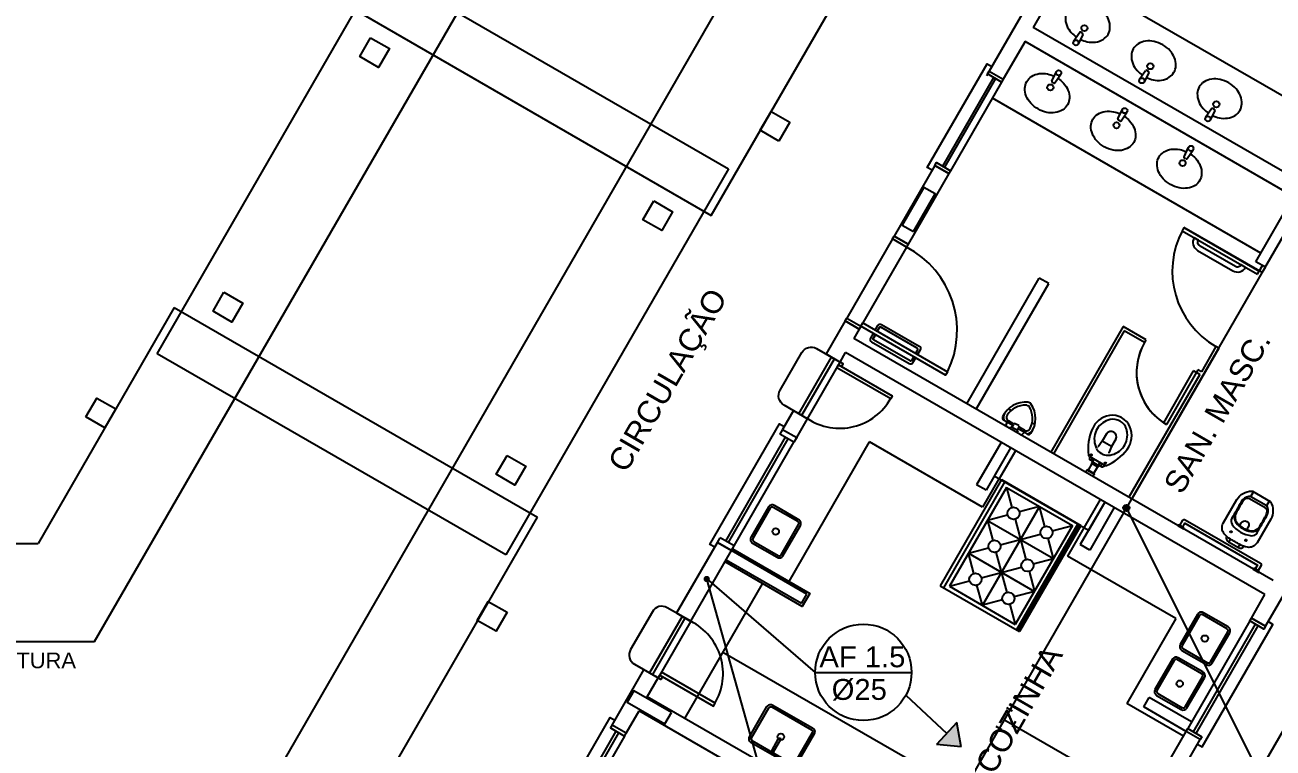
# Model space of a CAD drawing. Extents: x 354 to 566, y 99 to 173.
# Drawn here: x 452.73 to 464.21, y 126.07 to 132.71 of the extents above; entities that cross this region are included whole.
import ezdxf

# ---------------------------------------------------------------- set-up
doc = ezdxf.new("R2010")
doc.units = 0
doc.header["$MEASUREMENT"] = 0
doc.set_wipeout_variables(frame=1)
for name, pattern in [('CONTINU', [0]), ('DASHDOT', [25.4, 12.7, -6.35, 0, -6.35]), ('HIDDEN', [9.525, 6.35, -3.175]), ('TRACEJADO_G', [0.375, 0.25, -0.125])]:
    doc.linetypes.add(name, pattern=pattern)
for name, color, linetype in [('A-BARRA', 2, 'CONTINUOUS'), ('A-PARED', 5, 'CONTINUOUS'), ('A-PAREDE', 5, 'CONTINUOUS'), ('A-PILAR_EIXO', 5, 'DASHDOT'), ('A-PISOS-CTEL', 2, 'TRACEJADO_G'), ('A-PISOS-NIVEL', 1, 'CONTINUOUS'), ('A-WC', 1, 'CONTINUOUS'), ('A-WCCOZ', 7, 'CONTINUOUS'), ('ARQ-ALV-CORTE', 5, 'CONTINUOUS'), ('ARQ-ALV-ENCOBERTA', 8, 'CONTINUOUS'), ('ARQ-ALV-VISTA2', 2, 'CONTINUOUS'), ('ARQ-BNC-VISTA', 1, 'CONTINUOUS'), ('ARQ-ESQ-CORTE', 3, 'CONTINUOUS'), ('ARQ-ESQ-VISTA1', 2, 'CONTINUOUS'), ('ARQ-MOB-VISTA', 1, 'CONTINU'), ('ARQ-TXT-1_050', 2, 'CONTINUOUS'), ('ARQ-TXT-1_075', 2, 'CONTINUOUS'), ('DISTRIBUIÇÃO', 4, 'CONTINUOUS'), ('ESG-GERAL', 7, 'CONTINUOUS'), ('INST', 1, 'CONTINUOUS'), ('PAG', 1, 'CONTINUOUS'), ('TEXTO', 3, 'CONTINUOUS')]:
    doc.layers.add(name, color=color, linetype=linetype)
doc.styles.add('ESC-50-A20', font='arial.ttf', dxfattribs={"height": 0.1})

msp = doc.modelspace()

# ---------------------------------------------------------------- hatches: boundary and pattern name
at = {"layer": 'A-WCCOZ'}
h = msp.add_hatch(color=3, dxfattribs=at)
h.paths.add_polyline_path([(462.845, 128.248, 0.57735), (462.889, 128.273, 0.267949), (462.874, 128.298)])
h.paths.add_polyline_path([(462.874, 128.298, 0.57735), (462.831, 128.273, 0.267949), (462.845, 128.248)])
h = msp.add_hatch(color=3, dxfattribs=at)
h.paths.add_polyline_path([(458.987, 127.595, 0.57735), (459.031, 127.62, 0.267949), (459.016, 127.645)])
h.paths.add_polyline_path([(459.016, 127.645, 0.57735), (458.973, 127.62, 0.267949), (458.987, 127.595)])
at = {"layer": 'INST'}
msp.add_hatch(color=2, dxfattribs=at).paths.add_polyline_path([(461.302, 126.3), (461.114, 126.098), (461.341, 126.079)])

# ---------------------------------------------------------------- linework, layer by layer
at = {"layer": 'A-BARRA', "color": 251}
msp.add_lwpolyline([(463.839, 130.452, 0.414214), (463.955, 130.483), (463.955, 130.483), (463.916, 130.506, -0.414214), (463.862, 130.491), (463.537, 130.679, -0.414214), (463.522, 130.733), (463.483, 130.756), (463.483, 130.756, 0.414214), (463.514, 130.64)], format="xyb", close=True, dxfattribs=at)
at = {"layer": 'A-PARED', "color": 251}
msp.add_lwpolyline([(457.166, 127.314), (457.066, 127.14), (456.893, 127.24), (456.993, 127.414)], close=True, dxfattribs=at)
at = {"layer": 'A-PAREDE', "color": 251}
for p, q in [((465.857, 130.465), (462.003, 132.688)), ((465.782, 130.335), (461.928, 132.558)), ((461.098, 131.42), (460.724, 130.771)), ((461.098, 131.42), (461.228, 131.345)), ((461.228, 131.345), (460.853, 130.696)), ((460.853, 130.696), (460.724, 130.771)), ((464.209, 127.606), (460.354, 129.83)), ((464.134, 127.476), (460.279, 129.7)), ((464.139, 127.185), (465.213, 129.047)), ((460.664, 125.264), (458.455, 126.538)), ((458.262, 126.203), (458.38, 126.408)), ((460.373, 125.259), (458.38, 126.408)), ((458.262, 126.203), (458.132, 126.278))]:
    msp.add_line(p, q, dxfattribs=at)
for points in [[(455.912, 132.594), (456.085, 132.494), (455.985, 132.321), (455.812, 132.421)], [(460.903, 130.812), (461.103, 131.158), (460.999, 131.218), (460.799, 130.872)], [(458.515, 131.094), (458.688, 130.994), (458.588, 130.821), (458.415, 130.921)], [(454.564, 130.255), (454.737, 130.155), (454.637, 129.981), (454.464, 130.081)], [(453.295, 129.11), (453.395, 129.283), (453.569, 129.183), (453.469, 129.01)], [(453.295, 129.11), (453.395, 129.283), (453.569, 129.183), (453.469, 129.01)], [(457.166, 128.756), (457.339, 128.656), (457.239, 128.483), (457.066, 128.583)]]:
    msp.add_lwpolyline(points, close=True, dxfattribs=at)
for points in [[(459.396, 126.17), (459.556, 126.447, -0.414214), (459.611, 126.461), (459.975, 126.252, -0.414214), (459.989, 126.197), (459.829, 125.92, -0.414214), (459.775, 125.905), (459.411, 126.115, -0.414214)], [(459.414, 126.16), (459.573, 126.437, -0.414214), (459.601, 126.444), (459.965, 126.234, -0.414214), (459.972, 126.207), (459.812, 125.93, -0.414214), (459.785, 125.922), (459.421, 126.132, -0.414214)]]:
    msp.add_lwpolyline(points, format="xyb", close=True, dxfattribs=at)
for points in [[(459.599, 126.041), (459.663, 126.153)], [(459.617, 126.031), (459.681, 126.142)], [(459.676, 126.157), (459.677, 126.157)]]:
    msp.add_lwpolyline(points, dxfattribs=at)
msp.add_lwpolyline([(459.663, 126.153, -1), (459.681, 126.142)], format="xyb", dxfattribs=at)
msp.add_circle((459.684, 126.169), 0.03, dxfattribs=at)
at = {"layer": 'A-PILAR_EIXO', "color": 251}
msp.add_lwpolyline([(459.766, 131.817), (459.666, 131.644), (459.493, 131.744), (459.593, 131.917)], close=True, dxfattribs=at)
at = {"layer": 'A-PISOS-CTEL', "color": 251, "linetype": 'TRACEJADO_G', "ltscale": 150}
for points in [[(453.374, 143.076), (444.119, 143.076), (439.492, 135.061), (444.119, 127.046), (453.374, 127.046), (458.002, 135.061)], [(453.08, 122.423), (461.849, 137.625), (468.865, 133.578), (460.097, 118.376)]]:
    msp.add_lwpolyline(points, close=True, dxfattribs=at)
msp.add_lwpolyline([(457.155, 127.841), (453.95, 129.688), (455.997, 133.238), (459.202, 131.39), (457.155, 127.841)], dxfattribs=at)
at = {"layer": 'A-PISOS-NIVEL', "color": 251}
for p, q in [((459.044, 130.961), (462.179, 136.396)), ((455.706, 132.886), (459.044, 130.961)), ((454.106, 130.114), (453.569, 129.183)), ((454.106, 130.114), (457.445, 128.189)), ((453.469, 129.01), (452.855, 127.946)), ((454.309, 122.753), (457.445, 128.189)), ((451.627, 127.946), (452.855, 127.946))]:
    msp.add_line(p, q, dxfattribs=at)
at = {"layer": 'A-WC', "color": 251}
for p, q in [((463.389, 130.849), (463.373, 130.819)), ((463.373, 130.819), (464.065, 130.42)), ((463.389, 130.849), (464.082, 130.45)), ((464.108, 130.435), (463.389, 130.849)), ((464.082, 130.45), (464.112, 130.5)), ((464.108, 130.435), (464.138, 130.485)), ((464.065, 130.42), (464.082, 130.45)), ((462.83, 129.94), (462.164, 128.785)), ((462.841, 129.899), (462.19, 128.77)), ((462.841, 129.899), (462.19, 128.77)), ((463.042, 129.818), (462.83, 129.94)), ((463.027, 129.792), (462.841, 129.899)), ((463.027, 129.792), (463.042, 129.818)), ((463.709, 129.742), (462.909, 128.356)), ((463.683, 129.757), (463.549, 129.525)), ((463.709, 129.742), (463.683, 129.757)), ((463.518, 129.543), (463.229, 129.041)), ((463.549, 129.525), (463.518, 129.543)), ((463.534, 129.499), (462.883, 128.371)), ((463.203, 129.056), (463.477, 129.532)), ((463.534, 129.499), (463.477, 129.532)), ((463.534, 129.499), (463.477, 129.532)), ((463.534, 129.499), (463.503, 129.517))]:
    msp.add_line(p, q, dxfattribs=at)
msp.add_arc((463.503, 129.517), 0.55, 150.0228, 240.0228, dxfattribs=at)
at = {"layer": 'ARQ-ALV-CORTE', "color": 251}
for p, q in [((461.098, 131.42), (461.228, 131.345)), ((460.709, 130.745), (460.289, 130.017)), ((460.724, 130.771), (460.853, 130.696)), ((460.838, 130.67), (460.436, 129.973)), ((460.274, 129.991), (460.099, 129.688)), ((460.404, 129.916), (460.274, 129.991)), ((460.274, 129.991), (460.404, 129.916)), ((460.404, 129.916), (460.354, 129.83)), ((460.404, 129.916), (460.354, 129.83)), ((459.85, 129.139), (460.15, 129.658)), ((460.099, 129.688), (460.229, 129.613)), ((460.229, 129.613), (460.279, 129.7)), ((459.876, 129.124), (460.176, 129.643)), ((459.929, 129.093), (460.229, 129.613)), ((459.799, 129.168), (459.699, 128.995)), ((459.799, 129.168), (459.929, 129.093)), ((459.829, 128.92), (459.929, 129.093)), ((459.699, 128.995), (459.674, 128.952)), ((459.699, 128.995), (459.829, 128.92)), ((459.804, 128.877), (459.674, 128.952)), ((459.829, 128.92), (459.804, 128.877)), ((461.712, 128.533), (461.149, 127.557)), ((461.743, 128.515), (461.179, 127.539)), ((461.688, 128.54), (461.538, 128.281)), ((462.511, 128.066), (461.645, 128.565)), ((461.712, 128.533), (462.44, 128.113)), ((461.758, 128.462), (461.233, 127.553)), ((461.57, 128.435), (461.483, 128.485)), ((461.758, 128.462), (461.807, 128.277)), ((461.758, 128.462), (462.364, 128.112)), ((462.061, 128.287), (461.536, 127.378)), ((462.061, 128.287), (461.876, 128.237)), ((462.111, 128.102), (462.061, 128.287)), ((462.661, 128.326), (462.436, 127.936)), ((462.618, 128.351), (462.468, 128.091)), ((462.661, 128.326), (462.511, 128.066)), ((461.768, 128.208), (461.583, 128.159)), ((461.836, 128.169), (461.936, 127.799)), ((462.748, 128.276), (462.523, 127.886)), ((461.583, 128.159), (461.632, 127.974)), ((461.583, 128.159), (462.189, 127.809)), ((462.364, 128.112), (461.839, 127.203)), ((462.414, 128.128), (461.85, 127.152)), ((462.426, 128.121), (461.862, 127.145)), ((462.44, 128.113), (461.876, 127.137)), ((462.179, 128.062), (462.364, 128.112)), ((462.468, 128.091), (462.318, 127.831)), ((458.725, 127.306), (459.1, 127.956)), ((459.1, 127.956), (459.125, 127.999)), ((459.1, 127.956), (459.23, 127.881)), ((459.23, 127.881), (459.1, 127.956)), ((459.255, 127.924), (459.125, 127.999)), ((461.701, 127.934), (462.071, 128.033)), ((462.189, 127.809), (462.14, 127.994)), ((462.523, 127.886), (462.436, 127.936)), ((458.855, 127.231), (459.23, 127.881)), ((461.408, 127.856), (461.593, 127.905)), ((461.457, 127.671), (461.408, 127.856)), ((461.408, 127.856), (462.014, 127.506)), ((461.661, 127.866), (461.761, 127.496)), ((463.314, 127.256), (462.318, 127.831)), ((461.526, 127.631), (461.896, 127.73)), ((462.004, 127.759), (462.189, 127.809)), ((461.233, 127.553), (461.418, 127.602)), ((461.965, 127.691), (462.014, 127.506)), ((461.149, 127.557), (461.876, 127.137)), ((461.233, 127.553), (461.839, 127.203)), ((461.536, 127.378), (461.486, 127.562)), ((462.014, 127.506), (461.829, 127.456)), ((464.009, 127.26), (464.134, 127.476)), ((461.721, 127.427), (461.536, 127.378)), ((461.79, 127.387), (461.839, 127.203)), ((458.776, 127.276), (458.476, 126.757)), ((458.802, 127.261), (458.502, 126.742)), ((458.727, 127.305), (458.857, 127.23)), ((458.857, 127.23), (458.727, 127.305)), ((458.855, 127.231), (458.555, 126.711)), ((460.927, 125.92), (459.151, 126.944)), ((458.132, 126.278), (458.425, 126.786)), ((458.555, 126.711), (458.425, 126.786)), ((458.555, 126.711), (458.425, 126.786)), ((458.455, 126.538), (458.555, 126.711)), ((462.96, 125.441), (463.409, 126.22)), ((463.089, 125.366), (463.539, 126.145))]:
    msp.add_line(p, q, dxfattribs=at)
for points in [[(460.853, 130.696), (460.838, 130.67), (460.709, 130.745), (460.724, 130.771)], [(460.419, 129.942), (460.404, 129.916), (460.274, 129.991), (460.289, 130.017)], [(461.216, 129.523), (461.198, 129.492), (460.419, 129.942), (460.436, 129.973)], [(458.677, 126.393), (458.331, 126.592), (458.271, 126.488), (458.617, 126.289)]]:
    msp.add_lwpolyline(points, close=True, dxfattribs=at)
for points in [[(460.569, 129.896), (460.589, 129.93), (460.569, 129.896), (460.551, 129.907), (460.576, 129.95, -0.414214), (460.61, 129.959), (460.956, 129.759, -0.414214), (460.965, 129.725), (460.94, 129.682), (460.922, 129.692), (460.942, 129.727, 0.414214), (460.938, 129.741), (460.603, 129.934, 0.414214), (460.589, 129.93)], [(460.552, 129.865), (460.532, 129.831), (460.552, 129.865), (460.533, 129.876), (460.508, 129.833, 0.414214), (460.517, 129.799), (460.864, 129.599, 0.414214), (460.898, 129.608), (460.923, 129.651), (460.904, 129.662), (460.884, 129.627, -0.414214), (460.871, 129.624), (460.536, 129.817, -0.414214), (460.532, 129.831)], [(459.929, 129.093), (459.713, 129.218, -0.414214), (459.676, 129.355), (459.876, 129.701, -0.414214), (460.012, 129.738), (460.229, 129.613)], [(463.386, 128.081, 0.414214), (463.382, 128.094), (463.347, 128.114, 0.414214), (463.334, 128.111), (463.386, 128.081)], [(464.079, 127.681, 0.414214), (464.075, 127.695), (464.04, 127.715, 0.414214), (464.027, 127.711), (464.079, 127.681)], [(458.855, 127.231), (458.638, 127.356, 0.414214), (458.502, 127.319), (458.302, 126.973, 0.414214), (458.339, 126.836), (458.555, 126.711)]]:
    msp.add_lwpolyline(points, format="xyb", dxfattribs=at)
for points in [[(460.214, 129.587), (460.24, 129.572), (460.255, 129.598), (460.229, 129.613), (460.214, 129.587)], [(458.57, 126.737), (458.596, 126.722), (458.581, 126.696), (458.555, 126.711), (458.57, 126.737)], [(458.57, 126.737), (459.064, 126.452), (459.079, 126.478), (458.585, 126.763), (458.57, 126.737)]]:
    msp.add_lwpolyline(points, dxfattribs=at)
for centre in [(461.822, 128.223), (462.125, 128.048), (461.647, 127.92), (461.95, 127.745), (461.472, 127.617), (461.775, 127.442)]:
    msp.add_circle(centre, 0.056, dxfattribs=at)
for centre, radius, start, end in [((460.44, 129.903), 0.864, 333.8638, 62.5601), ((458.614, 126.75), 0.538, 329.2247, 63.3907)]:
    msp.add_arc(centre, radius, start, end, dxfattribs=at)
at = {"layer": 'ARQ-ALV-ENCOBERTA', "color": 251, "linetype": 'HIDDEN'}
for p, q in [((461.708, 128.875), (461.483, 128.485)), ((461.795, 128.825), (461.57, 128.435)), ((461.84, 128.799), (461.69, 128.539))]:
    msp.add_line(p, q, dxfattribs=at)
at = {"layer": 'ARQ-ALV-VISTA2', "color": 251, "ltscale": 0.1}
for p, q in [((462.073, 133.11), (461.598, 132.287)), ((462.203, 133.035), (462.003, 132.688)), ((462.431, 132.641), (462.375, 132.56)), ((462.456, 132.635), (462.441, 132.644)), ((461.928, 132.558), (461.728, 132.212)), ((462.459, 132.625), (462.417, 132.536)), ((463.063, 132.285), (463.048, 132.294)), ((461.598, 132.287), (461.573, 132.243)), ((461.598, 132.287), (461.728, 132.212)), ((461.598, 132.287), (461.728, 132.212)), ((461.598, 132.287), (461.728, 132.212)), ((462.174, 132.195), (462.216, 132.283)), ((462.193, 132.176), (462.178, 132.184)), ((462.203, 132.178), (462.258, 132.259)), ((463.037, 132.291), (462.982, 132.211)), ((463.066, 132.275), (463.023, 132.186)), ((462.782, 131.848), (462.824, 131.936)), ((462.801, 131.829), (462.786, 131.837)), ((462.811, 131.831), (462.866, 131.912)), ((463.643, 131.942), (463.588, 131.861)), ((463.672, 131.925), (463.63, 131.837)), ((463.669, 131.935), (463.654, 131.944)), ((463.39, 131.5), (463.432, 131.589)), ((463.419, 131.484), (463.474, 131.565)), ((463.408, 131.482), (463.394, 131.49)), ((464.051, 130.535), (464.396, 131.134)), ((464.133, 130.478), (464.483, 131.084)), ((464.138, 130.485), (464.051, 130.535)), ((461.393, 129.23), (462.059, 130.385)), ((462.146, 130.335), (462.059, 130.385)), ((461.48, 129.18), (462.146, 130.335)), ((461.775, 129.183), (461.801, 129.168)), ((461.67, 129.07), (461.67, 129.07)), ((461.816, 129.029), (461.73, 129.079)), ((461.76, 129.062), (461.753, 129.033)), ((461.825, 129.044), (461.776, 129.073)), ((461.79, 129.001), (461.799, 129.018)), ((461.864, 128.98), (461.799, 129.018)), ((461.807, 129.013), (461.825, 129.043)), ((461.87, 129.029), (461.838, 129.047)), ((461.855, 128.964), (461.864, 128.98)), ((461.856, 128.985), (461.873, 129.015)), ((461.951, 128.951), (461.865, 129.001)), ((461.923, 128.988), (461.874, 129.016)), ((461.922, 128.968), (461.901, 128.948)), ((461.994, 129.056), (462.019, 129.042)), ((462.638, 128.885), (462.601, 128.835)), ((462.678, 128.953), (462.638, 128.885)), ((462.723, 128.836), (462.638, 128.885)), ((462.762, 128.904), (462.723, 128.836)), ((462.518, 128.75), (462.515, 128.751)), ((462.518, 128.75), (462.666, 128.664)), ((462.601, 128.835), (462.598, 128.834)), ((462.723, 128.836), (462.698, 128.779)), ((462.698, 128.779), (462.699, 128.776)), ((462.501, 128.62), (462.503, 128.622)), ((462.506, 128.623), (462.563, 128.59)), ((462.543, 128.682), (462.508, 128.621)), ((462.553, 128.699), (462.525, 128.715)), ((462.549, 128.732), (462.536, 128.709)), ((462.595, 128.652), (462.543, 128.682)), ((462.553, 128.699), (462.55, 128.694)), ((462.602, 128.664), (462.55, 128.694)), ((462.566, 128.722), (462.553, 128.699)), ((462.595, 128.652), (462.56, 128.592)), ((462.605, 128.669), (462.602, 128.664)), ((462.618, 128.692), (462.605, 128.669)), ((462.605, 128.669), (462.633, 128.652)), ((462.635, 128.682), (462.622, 128.659)), ((462.666, 128.664), (462.669, 128.663)), ((462.485, 128.601), (462.496, 128.62)), ((462.499, 128.621), (462.501, 128.62)), ((462.501, 128.62), (462.562, 128.585)), ((462.554, 128.561), (462.565, 128.58)), ((462.562, 128.585), (462.564, 128.587)), ((462.562, 128.585), (462.565, 128.583))]:
    msp.add_line(p, q, dxfattribs=at)
for points in [[(462.437, 132.579, 0.059992), (462.5, 132.557, 0.087531), (462.577, 132.554, 0.105501), (462.647, 132.579, 0.123031), (462.691, 132.625, 0.123031), (462.709, 132.687, 0.105501), (462.696, 132.76, 0.087531), (462.655, 132.825, 0.07802), (462.588, 132.879, 0.07802), (462.508, 132.91, 0.087531), (462.431, 132.913, 0.105501), (462.361, 132.888, 0.123031), (462.317, 132.842, 0.123031), (462.299, 132.78, 0.105501), (462.312, 132.707, 0.087531), (462.353, 132.642, 0.059024), (462.402, 132.599, 0.07802)], [(463.044, 132.229, 0.059992), (463.106, 132.207, 0.087531), (463.183, 132.204, 0.105501), (463.253, 132.23, 0.123031), (463.297, 132.276, 0.123031), (463.315, 132.337, 0.105501), (463.302, 132.41, 0.087531), (463.261, 132.475, 0.07802), (463.194, 132.529, 0.07802), (463.114, 132.56, 0.087531), (463.037, 132.563, 0.105501), (462.968, 132.538, 0.123031), (462.923, 132.492, 0.123031), (462.906, 132.431, 0.105501), (462.918, 132.357, 0.087531), (462.959, 132.292, 0.059024), (463.008, 132.25, 0.07802)], [(462.232, 132.22, -0.059992), (462.282, 132.177, -0.087531), (462.323, 132.112, -0.105501), (462.337, 132.039, -0.123031), (462.319, 131.978, -0.123031), (462.275, 131.932, -0.105501), (462.206, 131.906, -0.087531), (462.129, 131.908, -0.07802), (462.049, 131.939, -0.07802), (461.981, 131.992, -0.087531), (461.94, 132.057, -0.105501), (461.927, 132.13, -0.123031), (461.944, 132.192, -0.123031), (461.988, 132.238, -0.105501), (462.058, 132.264, -0.087531), (462.134, 132.261, -0.059024), (462.196, 132.24, -0.07802)], [(463.65, 131.879, 0.059992), (463.713, 131.858, 0.087531), (463.789, 131.855, 0.105501), (463.859, 131.88, 0.123031), (463.904, 131.926, 0.123031), (463.921, 131.987, 0.105501), (463.908, 132.06, 0.087531), (463.868, 132.125, 0.07802), (463.801, 132.179, 0.07802), (463.721, 132.21, 0.087531), (463.644, 132.213, 0.105501), (463.574, 132.188, 0.123031), (463.53, 132.142, 0.123031), (463.512, 132.081, 0.105501), (463.525, 132.008, 0.087531), (463.566, 131.943, 0.059024), (463.615, 131.9, 0.07802)], [(462.84, 131.873, -0.059992), (462.89, 131.83, -0.087531), (462.931, 131.765, -0.105501), (462.945, 131.692, -0.123031), (462.927, 131.631, -0.123031), (462.883, 131.585, -0.105501), (462.814, 131.559, -0.087531), (462.737, 131.561, -0.07802), (462.656, 131.592, -0.07802), (462.589, 131.645, -0.087531), (462.548, 131.71, -0.105501), (462.534, 131.783, -0.123031), (462.552, 131.845, -0.123031), (462.596, 131.891, -0.105501), (462.665, 131.917, -0.087531), (462.742, 131.914, -0.059024), (462.804, 131.893, -0.07802)], [(463.447, 131.526, -0.059992), (463.498, 131.483, -0.087531), (463.539, 131.418, -0.105501), (463.552, 131.345, -0.123031), (463.535, 131.284, -0.123031), (463.491, 131.237, -0.105501), (463.421, 131.212, -0.087531), (463.345, 131.214, -0.07802), (463.264, 131.245, -0.07802), (463.197, 131.298, -0.087531), (463.156, 131.363, -0.105501), (463.142, 131.436, -0.123031), (463.16, 131.498, -0.123031), (463.204, 131.544, -0.105501), (463.273, 131.569, -0.087531), (463.35, 131.567, -0.059024), (463.412, 131.546, -0.07802)]]:
    msp.add_lwpolyline(points, format="xyb", dxfattribs=at)
msp.add_lwpolyline([(461.728, 132.212), (461.713, 132.186), (461.583, 132.261), (461.598, 132.287)], close=True, dxfattribs=at)
for centre, radius in [((462.474, 132.682), 0.0278), ((462.396, 132.548), 0.024), ((462.237, 132.271), 0.024), ((463.08, 132.332), 0.0278), ((463.002, 132.199), 0.024), ((462.161, 132.137), 0.0278), ((463.687, 131.982), 0.0278), ((462.845, 131.924), 0.024), ((463.609, 131.849), 0.024), ((462.769, 131.789), 0.0278), ((463.453, 131.577), 0.024), ((463.377, 131.442), 0.0278), ((462.536, 128.76), 0.00682), ((462.666, 128.685), 0.00682)]:
    msp.add_circle(centre, radius, dxfattribs=at)
for centre, radius, start, end in [((462.437, 132.637), 0.008, 59.9451, 145.5915), ((462.452, 132.628), 0.008, 334.2986, 59.9451), ((463.044, 132.287), 0.008, 59.9451, 145.5915), ((462.182, 132.191), 0.008, 154.7065, 240.3529), ((463.059, 132.278), 0.008, 334.2986, 59.9451), ((462.197, 132.183), 0.008, 240.3529, 325.9994), ((462.79, 131.844), 0.008, 154.7065, 240.3529), ((463.65, 131.937), 0.008, 59.9451, 145.5915), ((463.665, 131.928), 0.008, 334.2986, 59.9451), ((462.804, 131.836), 0.008, 240.3529, 325.9994), ((463.397, 131.497), 0.008, 154.7065, 240.3529), ((463.412, 131.489), 0.008, 240.3529, 325.9994), ((461.935, 129.012), 0.234, 85.0251, 155.2229), ((461.935, 129.012), 0.206, 89.5768, 146.1536), ((461.936, 129.18), 0.0375, 30.4688, 89.5768), ((461.952, 129.207), 0.0375, 35.0205, 85.0251), ((461.791, 129.095), 0.206, 333.892, 30.4688), ((461.791, 129.095), 0.234, 324.8227, 35.0205), ((461.742, 129.098), 0.0225, 150.0228, 240.0228), ((461.795, 129.105), 0.0656, 146.1536, 207.0816), ((461.795, 129.105), 0.0375, 146.1536, 240.0228), ((462.737, 128.916), 0.208, 99.1249, 157.7033), ((462.741, 128.929), 0.159, 101.3527, 114.2742), ((462.733, 128.95), 0.174, 23.1347, 99.5461), ((462.736, 128.956), 0.132, 60.0228, 101.3527), ((461.766, 129.03), 0.0131, 166.722, 240.0228), ((461.833, 129.038), 0.01, 60.0228, 150.0228), ((461.865, 129.02), 0.01, 330.0228, 60.0228), ((461.942, 129.02), 0.0375, 240.0228, 333.892), ((461.942, 129.02), 0.0656, 272.964, 333.892), ((462.992, 128.812), 0.484, 157.7033, 186.2651), ((462.752, 128.904), 0.187, 114.2742, 207.3429), ((462.72, 128.928), 0.0486, 330.0228, 150.0228), ((462.736, 128.956), 0.132, 18.6929, 60.0228), ((462.71, 128.947), 0.159, 5.7713, 18.6929), ((462.701, 128.937), 0.208, 322.3423, 23.1347), ((461.892, 128.958), 0.0131, 240.0228, 313.3236), ((461.962, 128.971), 0.0225, 240.0228, 330.0228), ((462.682, 128.944), 0.187, 272.7027, 5.7713), ((462.52, 128.759), 0.00909, 181.0403, 240.0228), ((462.995, 128.773), 0.477, 182.8046, 186.1832), ((462.686, 128.869), 0.112, 207.3429, 240.0228), ((462.686, 128.869), 0.112, 240.0228, 272.7027), ((462.483, 129.105), 0.484, 293.6774, 322.3423), ((462.505, 128.621), 0.002, 60.0228, 150.0228), ((462.529, 128.723), 0.00909, 186.1832, 240.0228), ((462.547, 128.688), 0.00697, 60.0228, 240.0228), ((462.599, 128.658), 0.00697, 240.0228, 60.0228), ((462.637, 128.66), 0.00909, 240.0228, 293.8624), ((462.448, 129.088), 0.477, 293.8624, 297.241), ((462.674, 128.671), 0.00909, 240.0228, 293.687), ((462.498, 128.619), 0.002, 60.0228, 150.0228), ((462.562, 128.588), 0.002, 330.0228, 60.0228), ((462.564, 128.581), 0.002, 330.0228, 60.0228)]:
    msp.add_arc(centre, radius, start, end, dxfattribs=at)
at = {"layer": 'ARQ-BNC-VISTA', "color": 251}
for p, q in [((464.771, 131.784), (462.302, 133.208)), ((464.097, 130.614), (461.628, 132.038)), ((459.759, 127.598), (460.499, 128.88)), ((461.538, 128.281), (460.499, 128.88)), ((461.795, 128.825), (461.645, 128.565)), ((458.802, 126.338), (459.516, 127.577))]:
    msp.add_line(p, q, dxfattribs=at)
at = {"layer": 'ARQ-ESQ-CORTE', "color": 251}
for points in [[(460.569, 129.896), (460.589, 129.93), (460.569, 129.896), (460.551, 129.907), (460.576, 129.95, -0.414214), (460.61, 129.959), (460.956, 129.759, -0.414214), (460.965, 129.725), (460.94, 129.682), (460.922, 129.692), (460.942, 129.727, 0.414214), (460.938, 129.741), (460.603, 129.934, 0.414214), (460.589, 129.93)], [(460.552, 129.865), (460.532, 129.831), (460.552, 129.865), (460.533, 129.876), (460.508, 129.833, 0.414214), (460.517, 129.799), (460.864, 129.599, 0.414214), (460.898, 129.608), (460.923, 129.651), (460.904, 129.662), (460.884, 129.627, -0.414214), (460.871, 129.624), (460.536, 129.817, -0.414214), (460.532, 129.831)]]:
    msp.add_lwpolyline(points, format="xyb", dxfattribs=at)
at = {"layer": 'ARQ-ESQ-VISTA1', "color": 251}
for p, q in [((461.639, 132.228), (461.17, 131.414)), ((461.657, 132.218), (461.187, 131.404)), ((461.713, 132.186), (461.243, 131.371)), ((459.177, 127.969), (459.726, 128.922)), ((459.203, 127.954), (459.752, 128.907)), ((459.255, 127.924), (459.804, 128.877)), ((459.23, 127.881), (459.255, 127.924)), ((459.923, 127.481), (459.23, 127.881)), ((459.873, 127.394), (459.18, 127.794)), ((459.873, 127.394), (459.923, 127.481)), ((463.314, 127.256), (462.864, 126.477)), ((463.515, 127.295), (463.355, 127.018)), ((463.532, 127.285), (463.372, 127.008)), ((463.785, 127.163), (463.56, 127.293)), ((463.795, 127.18), (463.57, 127.31)), ((464.139, 127.185), (464.009, 127.26)), ((463.994, 127.234), (463.424, 126.246)), ((463.476, 126.216), (464.046, 127.204)), ((463.502, 126.201), (464.072, 127.189)), ((463.632, 126.858), (463.792, 127.135)), ((463.65, 126.848), (463.81, 127.125)), ((463.37, 126.964), (463.595, 126.834)), ((463.38, 126.981), (463.605, 126.851)), ((463.283, 126.882), (463.123, 126.605)), ((463.3, 126.872), (463.14, 126.595)), ((463.553, 126.749), (463.327, 126.879)), ((463.563, 126.767), (463.337, 126.896)), ((463.4, 126.445), (463.56, 126.722)), ((463.417, 126.435), (463.577, 126.712)), ((463.148, 126.567), (463.373, 126.437)), ((463.384, 126.177), (462.864, 126.477)), ((463.019, 126.445), (463.069, 126.532)), ((463.409, 126.22), (463.019, 126.445)), ((463.459, 126.307), (463.069, 126.532)), ((463.138, 126.55), (463.363, 126.42)), ((457.443, 124.963), (458.169, 126.222)), ((463.539, 126.145), (463.409, 126.22)), ((463.539, 126.145), (463.409, 126.22)), ((457.469, 124.948), (458.195, 126.207)), ((458.247, 126.177), (457.521, 124.918))]:
    msp.add_line(p, q, dxfattribs=at)
for points in [[(461.073, 131.377), (461.03, 131.402), (461.58, 132.355), (461.623, 132.33)], [(460.214, 129.587), (460.708, 129.302), (460.693, 129.276), (460.199, 129.561), (460.214, 129.587)], [(459.075, 127.912), (459.031, 127.937), (459.671, 129.046), (459.714, 129.021)], [(459.23, 127.881), (459.24, 127.898), (459.95, 127.488), (459.88, 127.367), (459.17, 127.777)], [(463.514, 126.102), (463.557, 126.077), (464.207, 127.203), (464.164, 127.228)], [(457.351, 124.924), (457.308, 124.949), (458.114, 126.347), (458.157, 126.322)]]:
    msp.add_lwpolyline(points, dxfattribs=at)
for points in [[(461.243, 131.371), (461.228, 131.345), (461.098, 131.42), (461.113, 131.446)], [(464.139, 127.185), (464.124, 127.159), (463.994, 127.234), (464.009, 127.26)], [(458.247, 126.177), (458.262, 126.203), (458.132, 126.278), (458.117, 126.252)], [(463.554, 126.171), (463.539, 126.145), (463.409, 126.22), (463.424, 126.246)]]:
    msp.add_lwpolyline(points, close=True, dxfattribs=at)
for points in [[(459.424, 127.949), (459.649, 127.819, 0.414214), (459.703, 127.833), (459.863, 128.111, 0.414214), (459.849, 128.165), (459.624, 128.295, 0.414214), (459.569, 128.281), (459.409, 128.003, 0.414214)], [(459.434, 127.966), (459.659, 127.836, 0.414214), (459.686, 127.843), (459.846, 128.121, 0.414214), (459.839, 128.148), (459.614, 128.278, 0.414214), (459.586, 128.271), (459.426, 127.993, 0.414214)]]:
    msp.add_lwpolyline(points, format="xyb", close=True, dxfattribs=at)
for centre in [(459.636, 128.057), (463.582, 127.072), (463.35, 126.658)]:
    msp.add_circle(centre, 0.03, dxfattribs=at)
for centre, radius, start, end in [((463.55, 127.275), 0.04, 60, 150), ((463.55, 127.275), 0.02, 60, 150), ((463.775, 127.145), 0.02, 330, 60), ((463.775, 127.145), 0.04, 330, 60), ((463.39, 126.998), 0.04, 150, 240), ((463.317, 126.862), 0.04, 60.0228, 150.0228), ((463.39, 126.998), 0.02, 150, 240), ((463.317, 126.862), 0.02, 60.0228, 150.0228), ((463.615, 126.868), 0.04, 240, 330), ((463.615, 126.868), 0.02, 240, 330), ((463.543, 126.732), 0.02, 330.0228, 60.0228), ((463.543, 126.732), 0.04, 330.0228, 60.0228), ((463.158, 126.585), 0.04, 150.0228, 240.0228), ((463.158, 126.585), 0.02, 150.0228, 240.0228), ((463.383, 126.455), 0.02, 240.0228, 330.0228), ((463.383, 126.455), 0.04, 240.0228, 330.0228)]:
    msp.add_arc(centre, radius, start, end, dxfattribs=at)
at = {"layer": 'ARQ-MOB-VISTA', "color": 251}
msp.add_arc((460.225, 129.543), 0.538, 236.6549, 330.8209, dxfattribs=at)
at = {"layer": 'DISTRIBUIÇÃO', "linetype": 'Continuous'}
for p, q in [((459.501, 125.837), (459.003, 127.621)), ((461.814, 126.406), (461.762, 126.436)), ((461.714, 126.233), (461.662, 126.263)), ((463.12, 125.528), (461.734, 126.327)), ((461.84, 126.311), (461.81, 126.259))]:
    msp.add_line(p, q, dxfattribs=at)
at = {"layer": 'ESG-GERAL', "color": 2}
for p, q in [((459.003, 127.621), (459.999, 126.762)), ((459.999, 126.762), (460.885, 126.762))]:
    msp.add_line(p, q, dxfattribs=at)
msp.add_circle((460.442, 126.762), 0.443, dxfattribs=at)
at = {"layer": 'INST', "color": 2}
for p, q in [((460.832, 126.552), (461.21, 126.201)), ((461.302, 126.3), (461.114, 126.098)), ((461.341, 126.079), (461.302, 126.3)), ((461.341, 126.079), (461.114, 126.098))]:
    msp.add_line(p, q, dxfattribs=at)
at = {"layer": 'PAG', "color": 251}
for centre, radius, start, end in [((464.082, 130.45), 0.8, 152.1719, 240.0228), ((463.503, 129.517), 0.55, 150.0228, 236.896)]:
    msp.add_arc(centre, radius, start, end, dxfattribs=at)
at = {"layer": 'TEXTO', "color": 3, "linetype": 'Continuous'}
msp.add_circle((462.86, 128.273), 0.029, dxfattribs=at)

# ---------------------------------------------------------------- texts
at = {"layer": 'ARQ-ALV-CORTE', "color": 251, "insert": (460.548, 124.329), "char_height": 0.2048, "attachment_point": 1, "rotation": 60.0283, "style": 'ESC-50-A20'}
msp.add_mtext_dynamic_manual_height_columns('\\pi1.8291;COZINHA     ', width=4.46064, gutter_width=1, heights=[0], dxfattribs=at)
at = {"layer": 'ARQ-TXT-1_050', "color": 251, "char_height": 0.2048, "attachment_point": 1, "rotation": 60.0283, "style": 'ESC-50-A20'}
for s, insert in [('\\pi1.5415;CIRCULAÇÃO      ', (457.313, 127.352)), ('\\pi1.531;SAN. MASC.      ', (462.428, 127.163))]:
    msp.add_mtext_dynamic_manual_height_columns(s, width=4.46064, gutter_width=1, heights=[0], dxfattribs=dict(at, insert=insert))
at = {"layer": 'ARQ-TXT-1_075', "color": 251, "style": 'ESC-50-A20'}
msp.add_text('PROJEÇÃO COBERTURA', height=0.144, dxfattribs=at).set_placement((450.778, 126.8))
at = {"layer": 'ARQ-TXT-1_075', "style": 'ESC-50-A20'}
for s, p in [('AF 1.5', (460.038, 126.809)), ('%%C25', (460.151, 126.509))]:
    msp.add_text(s, height=0.192, dxfattribs=at).set_placement(p)

# ---------------------------------------------------------------- next in the draw order: wipeouts: each hides what was drawn before it
at = {"color": 251}
msp.add_wipeout([(464.1, 128.379), (464.018, 128.426), (464.013, 128.427), (464.007, 128.427), (464.002, 128.427), (463.996, 128.426), (463.991, 128.426), (463.98, 128.424), (463.969, 128.422), (463.962, 128.419), (463.95, 128.415), (463.936, 128.408), (463.928, 128.403), (463.924, 128.401), (463.921, 128.399), (463.919, 128.397), (463.909, 128.389), (463.903, 128.385), (463.899, 128.38), (463.894, 128.374), (463.889, 128.368), (463.887, 128.367), (463.883, 128.36), (463.877, 128.351), (463.875, 128.349), (463.75, 128.133), (463.746, 128.122), (463.744, 128.117), (463.742, 128.109), (463.74, 128.102), (463.74, 128.095), (463.74, 128.092), (463.739, 128.089), (463.74, 128.085), (463.74, 128.082), (463.74, 128.077), (463.741, 128.073), (463.744, 128.064), (463.747, 128.056), (463.749, 128.051), (463.755, 128.042), (463.761, 128.034), (463.768, 128.026), (463.777, 128.017), (463.782, 128.013), (463.781, 128.012), (463.781, 128.01), (463.78, 128.005), (463.779, 128.002), (463.779, 128), (463.778, 127.995), (463.778, 127.993), (463.779, 127.991), (463.779, 127.989), (463.779, 127.988), (463.78, 127.984), (463.781, 127.982), (463.781, 127.981), (463.782, 127.98), (463.782, 127.98), (463.782, 127.979), (463.782, 127.978), (463.783, 127.978), (463.783, 127.977), (463.783, 127.976), (463.784, 127.975), (463.785, 127.975), (463.786, 127.973), (463.787, 127.971), (463.789, 127.969), (463.791, 127.967), (463.794, 127.965), (463.797, 127.962), (463.798, 127.961), (463.89, 127.909), (463.89, 127.909), (463.89, 127.908), (463.891, 127.908), (463.892, 127.907), (463.894, 127.907), (463.895, 127.906), (463.896, 127.906), (463.898, 127.905), (463.9, 127.904), (463.902, 127.904), (463.906, 127.903), (463.906, 127.903), (463.909, 127.903), (463.912, 127.903), (463.914, 127.904), (463.915, 127.904), (463.917, 127.904), (463.918, 127.904), (463.918, 127.904), (463.923, 127.906), (463.923, 127.906), (463.924, 127.906), (463.925, 127.907), (463.927, 127.907), (463.928, 127.908), (463.929, 127.908), (463.929, 127.908), (463.93, 127.909), (463.931, 127.909), (463.931, 127.909), (463.932, 127.91), (463.933, 127.91), (463.933, 127.911), (463.934, 127.911), (463.934, 127.911), (463.935, 127.912), (463.936, 127.913), (463.937, 127.914), (463.938, 127.915), (463.942, 127.919), (463.942, 127.92), (463.943, 127.92), (463.944, 127.919), (463.948, 127.918), (463.953, 127.917), (463.958, 127.915), (463.974, 127.912), (463.982, 127.911), (463.987, 127.911), (463.992, 127.911), (463.998, 127.911), (464.002, 127.912), (464.004, 127.912), (464.009, 127.914), (464.013, 127.915), (464.021, 127.917), (464.026, 127.92), (464.031, 127.923), (464.036, 127.926), (464.041, 127.929), (464.046, 127.933), (464.05, 127.937), (464.053, 127.94), (464.056, 127.944), (464.057, 127.946), (464.058, 127.946), (464.059, 127.947), (464.061, 127.951), (464.061, 127.952), (464.062, 127.953), (464.062, 127.953), (464.187, 128.169), (464.191, 128.178), (464.193, 128.182), (464.195, 128.185), (464.196, 128.188), (464.197, 128.191), (464.198, 128.194), (464.199, 128.197), (464.2, 128.199), (464.2, 128.2), (464.201, 128.201), (464.201, 128.203), (464.204, 128.215), (464.205, 128.219), (464.206, 128.223), (464.206, 128.225), (464.206, 128.227), (464.207, 128.229), (464.207, 128.232), (464.207, 128.235), (464.207, 128.237), (464.208, 128.241), (464.208, 128.247), (464.207, 128.257), (464.207, 128.259), (464.206, 128.271), (464.204, 128.278), (464.202, 128.287), (464.197, 128.302), (464.194, 128.311), (464.19, 128.319), (464.185, 128.328), (464.182, 128.331), (464.181, 128.332)], dxfattribs=at).dxf.layer = 'ARQ-ALV-CORTE'

# ---------------------------------------------------------------- next in the draw order: linework, layer by layer
at = {"layer": 'ARQ-ALV-CORTE', "color": 251}
for p, q in [((464.018, 128.426), (464.181, 128.332)), ((464.168, 128.328), (464.15, 128.297)), ((464.181, 128.332), (464.173, 128.336))]:
    msp.add_line(p, q, dxfattribs=at)
for points in [[(464.168, 128.328, -0.407906), (464.181, 128.332, -0.131537), (464.185, 128.328, -0.273863), (464.187, 128.169), (464.062, 127.953, -0.319419), (463.972, 127.912, -0.074713), (463.903, 127.936, -0.017899), (463.816, 127.986, -0.074713), (463.76, 128.035, -0.319419), (463.75, 128.133), (463.875, 128.349, -0.273863), (464.013, 128.427, -0.136488), (464.018, 128.426, -0.402244), (464.022, 128.412), (464.004, 128.381, -0.337727), (463.998, 128.379)], [(463.352, 128.112), (463.379, 128.16, -0.414214), (463.4, 128.165), (464.093, 127.765, -0.414214), (464.098, 127.745), (464.071, 127.697)], [(463.863, 128.235, 0.305538), (463.869, 128.135, 0.097448), (463.929, 128.083, 0.097448), (464.005, 128.057, 0.305538), (464.094, 128.101)], [(463.901, 128.111), (463.915, 128.135, -1), (463.981, 128.097)], [(463.781, 128.012, 0.378909), (463.798, 127.961), (463.89, 127.909, 0.378909), (463.942, 127.919)], [(463.809, 127.955, -0.414214), (463.806, 127.967), (463.817, 127.986)], [(463.879, 127.915, 0.414214), (463.891, 127.918), (463.902, 127.937)]]:
    msp.add_lwpolyline(points, format="xyb", dxfattribs=at)
for points in [[(464.011, 128.018, 0.295956), (464.062, 128.045, -0.008003), (464.148, 128.195, 0.219669), (464.158, 128.28, 0.1825), (464.145, 128.295), (464.005, 128.376, 0.1825), (463.985, 128.379, 0.21967), (463.916, 128.329, -0.008003), (463.83, 128.179, 0.295956), (463.832, 128.121, 0.109342), (463.91, 128.05, 0.109342)], [(463.967, 128.073, 0.042994), (464.001, 128.064, 0.312272), (464.086, 128.105, -0.00507), (464.141, 128.199, 0.107996), (464.154, 128.237, 0.297508), (464.135, 128.273), (463.991, 128.356, 0.297509), (463.95, 128.354, 0.107996), (463.924, 128.324, -0.00507), (463.87, 128.229, 0.312272), (463.877, 128.135, 0.091294), (463.933, 128.088, 0.048111)], [(463.818, 128.047, -1), (463.826, 128.06, -1)], [(463.954, 127.969, -1), (463.961, 127.982, -1)]]:
    msp.add_lwpolyline(points, format="xyb", close=True, dxfattribs=at)
for points in [[(463.378, 128.097), (463.398, 128.132), (464.065, 127.747), (464.045, 127.712)], [(463.967, 128.073), (463.982, 128.098)]]:
    msp.add_lwpolyline(points, dxfattribs=at)
msp.add_arc((464.155, 128.294), 0.00533, 150.0228, 224.6676, dxfattribs=at)
at = {"layer": 'DISTRIBUIÇÃO', "linetype": 'Continuous'}
for p, q in [((466.129, 133.947), (458.384, 120.515)), ((468.488, 133.484), (458.795, 116.694))]:
    msp.add_line(p, q, dxfattribs=at)
at = {"layer": 'ESG-GERAL', "color": 2}
msp.add_line((462.873, 128.247), (464.49, 125.015), dxfattribs=at)

doc.saveas('drawing.dxf')
